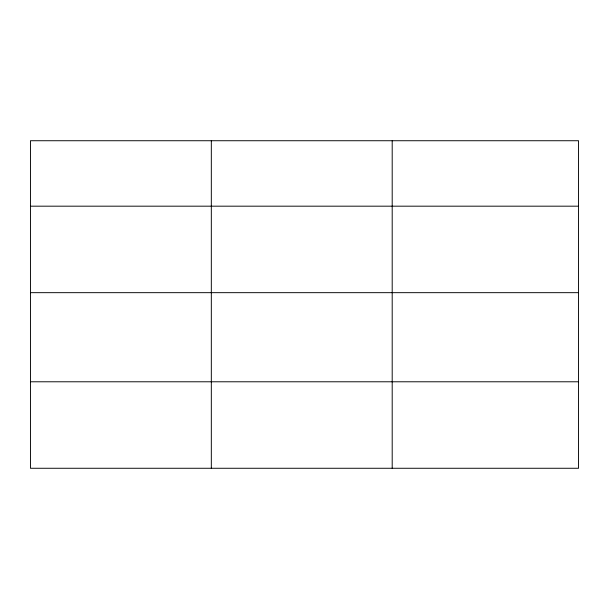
<?xml version="1.0" encoding="UTF-8"?>
<svg xmlns="http://www.w3.org/2000/svg" width="609" height="609" viewBox="0 0 609 609"><rect width="100%" height="100%" fill="white"/><g stroke="black" fill="none" stroke-linecap="round" stroke-linejoin="round"><path stroke-width="0.91" d="M578.55 292.67L578.55 140.732L30.45 140.732L30.45 468.268L578.55 468.268L578.55 292.67L30.45 292.67M30.45 206.177L578.55 206.177M30.45 381.782L578.55 381.782M392.196 140.732L392.196 468.268M211.323 140.732L211.323 468.268"/></g></svg>
